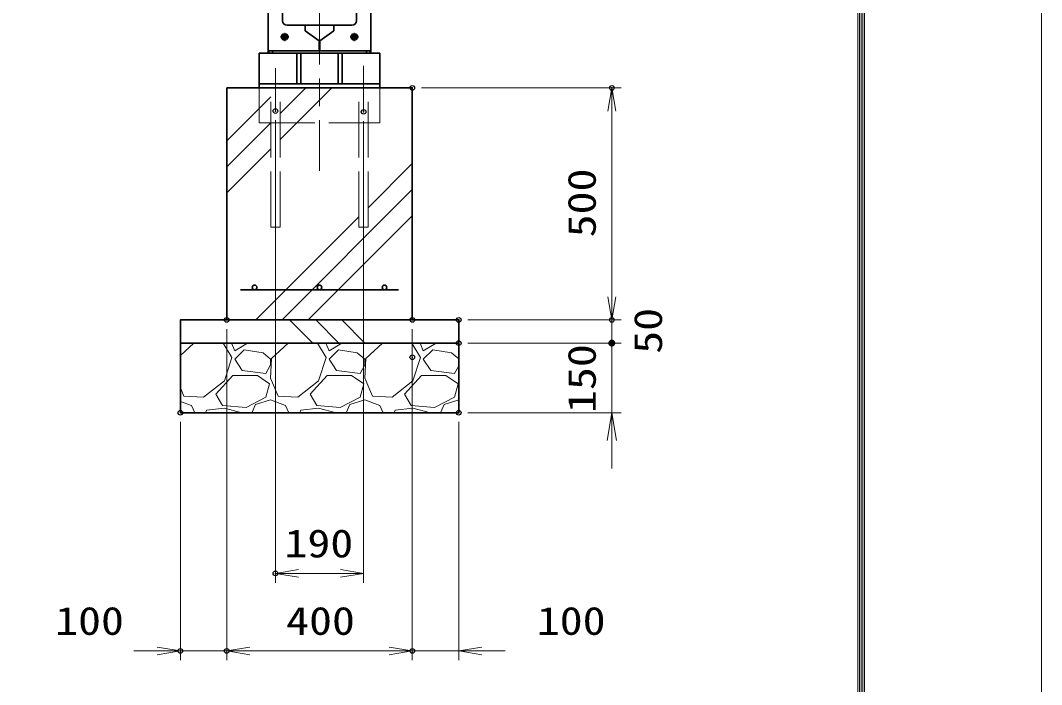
# Model space of a CAD drawing. Units: millimetres at full size, sheet at 1:20. Extents: x -5940 to 5940, y -4200 to 4200.
# Drawn here: x 3739 to 5940, y -2155 to -724 of the extents above; entities that cross this region are included whole.
import ezdxf
from ezdxf.enums import TextEntityAlignment as Align

# ---------------------------------------------------------------- set-up
doc = ezdxf.new("R2010")
doc.units = ezdxf.units.MM
doc.header["$LTSCALE"] = 20
doc.header["$PDMODE"] = 32
doc.header["$PDSIZE"] = 10
doc.linetypes.add('DASHED', pattern=[7.5, 6, -1.5])
doc.linetypes.add('USER1', pattern=[18, 12, -1.5, 3, -1.5])
for name, color, linetype, lineweight in [('0-0_D-TTL', 7, 'Continuous', 18), ('0-1_軸線', 200, 'USER1', 15), ('0-2_寸法線', 4, 'Continuous', 18), ('0-3_0', 7, 'Continuous', 18), ('0-5_外形線', 7, 'Continuous', 35), ('0-6_隠れ線', 140, 'DASHED', 18), ('0-7_細線', 2, 'Continuous', 35), ('0-9_AM_0N', 7, 'Continuous', 50), ('0-C_ハッチング', 253, 'Continuous', 13)]:
    doc.layers.add(name, color=color, linetype=linetype, lineweight=lineweight)
doc.layers.add('0-4_Defpoints', color=7, linetype='Continuous')
doc.styles.add('ＭＳ ゴシック', font='')
doc.styles.get('ＭＳ ゴシック').set_extended_font_data('MS Gothic')

# ---------------------------------------------------------------- blocks, each defined once
blk = doc.blocks.new('_Open')
at = {"layer": '0-3_0'}
blk.add_line((-20, 3.333), (0, 0), dxfattribs=at)
blk.add_lwpolyline([(-20, -3.333), (0, 0), (-20, 0)], dxfattribs=at)
blk = doc.blocks.new('_DOTSMALL')
at = {"layer": '0-3_0'}
for points in [[(0, 0), (-2.5, 0), (-2.48, 0.313)], [(0, 0), (-2.48, -0.313), (-2.5, 0)], [(0, 0), (-2.48, 0.313), (-2.421, 0.622)], [(0, 0), (-2.421, -0.622), (-2.48, -0.313)], [(0, 0), (-2.421, 0.622), (-2.324, 0.92)], [(0, 0), (-2.324, -0.92), (-2.421, -0.622)], [(0, 0), (-2.324, 0.92), (-2.191, 1.204)], [(0, 0), (-2.191, -1.204), (-2.324, -0.92)], [(0, 0), (-2.191, 1.204), (-2.023, 1.469)], [(0, 0), (-2.023, -1.469), (-2.191, -1.204)], [(0, 0), (-2.023, 1.469), (-1.822, 1.711)], [(0, 0), (-1.822, -1.711), (-2.023, -1.469)], [(0, 0), (-1.822, 1.711), (-1.594, 1.926)], [(0, 0), (-1.594, -1.926), (-1.822, -1.711)], [(0, 0), (-1.594, 1.926), (-1.34, 2.111)], [(0, 0), (-1.34, -2.111), (-1.594, -1.926)], [(0, 0), (-1.34, 2.111), (-1.064, 2.262)], [(0, 0), (-1.064, -2.262), (-1.34, -2.111)], [(0, 0), (-1.064, 2.262), (-0.773, 2.378)], [(0, 0), (-0.773, -2.378), (-1.064, -2.262)], [(0, 0), (-0.773, 2.378), (-0.468, 2.456)], [(0, 0), (-0.468, -2.456), (-0.773, -2.378)], [(0, 0), (-0.468, 2.456), (-0.157, 2.495)], [(0, 0), (-0.157, -2.495), (-0.468, -2.456)], [(0, 0), (-0.157, 2.495), (0.157, 2.495)], [(0, 0), (0.157, -2.495), (-0.157, -2.495)], [(0, 0), (0.157, 2.495), (0.468, 2.456)], [(0, 0), (0.468, 2.456), (0.773, 2.378)], [(0, 0), (0.773, 2.378), (1.064, 2.262)], [(0, 0), (1.064, 2.262), (1.34, 2.111)], [(0, 0), (1.34, 2.111), (1.594, 1.926)], [(0, 0), (1.594, 1.926), (1.822, 1.711)], [(0, 0), (1.822, 1.711), (2.023, 1.469)], [(0, 0), (2.023, 1.469), (2.191, 1.204)], [(0, 0), (2.191, 1.204), (2.324, 0.92)], [(0, 0), (2.324, 0.92), (2.421, 0.622)], [(0, 0), (2.421, 0.622), (2.48, 0.313)], [(0, 0), (2.48, 0.313), (2.5, 0)], [(0, 0), (0.468, -2.456), (0.157, -2.495)], [(0, 0), (0.773, -2.378), (0.468, -2.456)], [(0, 0), (1.064, -2.262), (0.773, -2.378)], [(0, 0), (1.34, -2.111), (1.064, -2.262)], [(0, 0), (1.594, -1.926), (1.34, -2.111)], [(0, 0), (1.822, -1.711), (1.594, -1.926)], [(0, 0), (2.023, -1.469), (1.822, -1.711)], [(0, 0), (2.191, -1.204), (2.023, -1.469)], [(0, 0), (2.324, -0.92), (2.191, -1.204)], [(0, 0), (2.421, -0.622), (2.324, -0.92)], [(0, 0), (2.48, -0.313), (2.421, -0.622)], [(0, 0), (2.5, 0), (2.48, -0.313)]]:
    blk.add_solid(points, dxfattribs=at)

msp = doc.modelspace()

# ---------------------------------------------------------------- linework, layer by layer
at = {"layer": '0-0_D-TTL'}
for points in [[(-5939.8, -4200.12), (5940.2, -4200.12), (5940.2, 4199.88), (-5939.8, 4199.88)], [(-5557.95, 3889.6), (5558.34, 3889.6), (5558.34, -3888.97), (-5557.95, -3888.97)], [(-5554.41, 3886.06), (5554.8, 3886.06), (5554.8, -3885.44), (-5554.41, -3885.44)], [(-5550.87, 3882.53), (5551.27, 3882.53), (5551.27, -3881.9), (-5550.87, -3881.9)], [(-5547.34, 3878.99), (5547.73, 3878.99), (5547.73, -3878.37), (-5547.34, -3878.37)], [(-5543.8, 3875.45), (5544.2, 3875.45), (5544.2, -3874.83), (-5543.8, -3874.83)]]:
    msp.add_lwpolyline(points, close=True, dxfattribs=at)
at = {"layer": '0-1_軸線'}
for p, q in [((4383.85, 501.04), (4383.85, -1048.38)), ((4308.85, -759.42), (4299.94, -759.42)), ((4308.85, -759.42), (4308.85, -750.51)), ((4308.85, -759.42), (4317.76, -759.42)), ((4308.85, -759.42), (4308.85, -768.33)), ((4458.85, -759.42), (4449.94, -759.42)), ((4458.85, -759.42), (4458.85, -750.51)), ((4458.85, -759.42), (4467.76, -759.42)), ((4458.85, -759.42), (4458.85, -768.33)), ((4288.85, -826.81), (4288.85, -919.13)), ((4478.85, -821.69), (4478.85, -920.84))]:
    msp.add_line(p, q, dxfattribs=at)
at = {"layer": '0-2_寸法線'}
for p, q in [((4603.85, -869.42), (5033.85, -869.42)), ((5013.85, -1369.42), (5013.85, -869.42)), ((4288.85, -939.13), (4288.85, -1935.84)), ((4478.85, -940.84), (4478.85, -1935.84)), ((4703.85, -1369.42), (5033.85, -1369.42)), ((4703.85, -1369.42), (5033.85, -1369.42)), ((5013.85, -1419.42), (5013.85, -1369.42)), ((4183.85, -1389.42), (4183.85, -2102.8)), ((4183.85, -1389.42), (4183.85, -2102.8)), ((4583.85, -1389.42), (4583.85, -2102.8)), ((4703.85, -1419.42), (5033.85, -1419.42)), ((4703.85, -1419.42), (5033.85, -1419.42)), ((5013.85, -1569.42), (5013.85, -1419.42)), ((4583.85, -1469.79), (4583.85, -2102.8)), ((4703.85, -1569.42), (5033.85, -1569.42)), ((4083.85, -1589.42), (4083.85, -2102.8)), ((4683.85, -1589.42), (4683.85, -2102.8)), ((5013.85, -1629.42), (5013.85, -1689.42)), ((4478.85, -1915.84), (4288.85, -1915.84)), ((4033.85, -2082.8), (3983.85, -2082.8)), ((4183.85, -2082.8), (4083.85, -2082.8)), ((4583.85, -2082.8), (4183.85, -2082.8)), ((4233.85, -2082.8), (4283.85, -2082.8)), ((4533.85, -2082.8), (4483.85, -2082.8)), ((4683.85, -2082.8), (4583.85, -2082.8)), ((4733.85, -2082.8), (4783.85, -2082.8))]:
    msp.add_line(p, q, dxfattribs=at)
at = {"layer": '0-4_Defpoints'}
for p in [(4583.85, -869.42), (5013.85, -869.42), (4288.85, -919.13), (4478.85, -920.84), (4183.85, -1369.42), (4583.85, -1369.42), (4683.85, -1369.42), (5013.85, -1369.42), (4683.85, -1419.42), (5013.85, -1419.42), (4583.85, -1449.79), (4083.85, -1569.42), (4683.85, -1569.42), (4683.85, -1569.42), (4288.85, -1915.84), (4083.85, -2082.8), (4183.85, -2082.8), (4583.85, -2082.8)]:
    msp.add_point(p, dxfattribs=at)
at = {"layer": '0-5_外形線'}
for p, q in [((4273.35, 350.58), (4273.35, -794.42)), ((4494.35, 350.58), (4494.35, -794.42)), ((4303.85, -724.42), (4303.85, -644.42)), ((4463.85, -724.42), (4463.85, -644.42)), ((4358.85, -734.42), (4313.85, -734.42)), ((4352.65, -734.42), (4352.65, -745.92)), ((4408.85, -734.42), (4358.85, -734.42)), ((4408.85, -734.42), (4453.85, -734.42)), ((4415.05, -734.42), (4415.05, -745.92)), ((4274.55, -794.42), (4274.55, -789.42)), ((4282.65, -789.42), (4282.65, -794.42)), ((4485.05, -789.42), (4485.05, -794.42)), ((4493.15, -794.42), (4493.15, -789.42)), ((4253.85, -794.42), (4513.85, -794.42)), ((4253.85, -869.42), (4253.85, -794.42)), ((4334.85, -794.42), (4334.85, -860.42)), ((4343.85, -860.42), (4343.85, -794.42)), ((4423.85, -860.42), (4423.85, -794.42)), ((4432.85, -794.42), (4432.85, -860.42)), ((4513.85, -794.42), (4513.85, -869.42)), ((4583.85, -869.42), (4183.85, -869.42)), ((4513.85, -860.42), (4253.85, -860.42))]:
    msp.add_line(p, q, dxfattribs=at)
for points in [[(4273.35, -789.42), (4383.35, -789.42), (4383.35, -767.92), (4352.65, -745.92)], [(4494.35, -789.42), (4384.35, -789.42), (4384.35, -767.92), (4415.05, -745.92)]]:
    msp.add_lwpolyline(points, dxfattribs=at)
for centre, start, end in [((4313.85, -724.42), 180, 270), ((4453.85, -724.42), 270, 0)]:
    msp.add_arc(centre, 10, start, end, dxfattribs=at)
at = {"layer": '0-6_隠れ線'}
for p, q in [((4253.85, -944.42), (4253.85, -869.42)), ((4278.85, -1169.42), (4278.85, -869.42)), ((4298.85, -1169.42), (4298.85, -869.42)), ((4468.85, -1169.42), (4468.85, -869.42)), ((4488.85, -1169.42), (4488.85, -869.42)), ((4513.85, -944.42), (4513.85, -869.42)), ((4253.85, -944.42), (4513.85, -944.42)), ((4278.85, -1169.42), (4298.85, -1169.42)), ((4468.85, -1169.42), (4488.85, -1169.42))]:
    msp.add_line(p, q, dxfattribs=at)
at = {"layer": '0-7_細線'}
for p, q in [((4183.85, -869.42), (4183.85, -1369.42)), ((4583.85, -869.42), (4583.85, -1369.42)), ((4553.85, -1304.42), (4213.85, -1304.42)), ((4213.85, -1304.42), (4553.85, -1304.42)), ((4183.85, -1369.42), (4583.85, -1369.42))]:
    msp.add_line(p, q, dxfattribs=at)
for points in [[(4083.85, -1419.42), (4683.85, -1419.42), (4683.85, -1369.42), (4083.85, -1369.42)], [(4083.85, -1569.42), (4683.85, -1569.42), (4683.85, -1419.42), (4083.85, -1419.42)]]:
    msp.add_lwpolyline(points, close=True, dxfattribs=at)
for centre in [(4243.85, -1299.42), (4383.85, -1299.42), (4523.85, -1299.42)]:
    msp.add_circle(centre, 5, dxfattribs=at)
at = {"layer": '0-9_AM_0N'}
for p, q in [((4308.54, -759.11), (4306.35, -759.11)), ((4306.35, -759.73), (4306.35, -759.11)), ((4308.54, -759.73), (4306.35, -759.73)), ((4308.54, -756.92), (4309.16, -756.92)), ((4308.54, -759.11), (4308.54, -756.92)), ((4308.54, -759.73), (4308.54, -761.92)), ((4308.54, -761.92), (4309.16, -761.92)), ((4309.16, -759.11), (4309.16, -756.92)), ((4309.16, -759.11), (4311.35, -759.11)), ((4309.16, -759.73), (4311.35, -759.73)), ((4309.16, -759.73), (4309.16, -761.92)), ((4311.35, -759.73), (4311.35, -759.11)), ((4458.54, -759.11), (4456.35, -759.11)), ((4456.35, -759.73), (4456.35, -759.11)), ((4458.54, -759.73), (4456.35, -759.73)), ((4459.16, -756.92), (4458.54, -756.92)), ((4458.54, -759.11), (4458.54, -756.92)), ((4458.54, -759.73), (4458.54, -761.92)), ((4459.16, -761.92), (4458.54, -761.92)), ((4459.16, -759.11), (4459.16, -756.92)), ((4459.16, -759.11), (4461.35, -759.11)), ((4459.16, -759.73), (4461.35, -759.73)), ((4459.16, -759.73), (4459.16, -761.92)), ((4461.35, -759.73), (4461.35, -759.11))]:
    msp.add_line(p, q, dxfattribs=at)
for centre in [(4308.85, -759.42), (4308.85, -759.42), (4458.85, -759.42), (4458.85, -759.42)]:
    msp.add_circle(centre, 5.9, dxfattribs=at)
at = {"layer": '0-C_ハッチング'}
for p, q in [((4298.85, -980.72), (4410.15, -869.42)), ((4298.85, -924.6), (4354.03, -869.42)), ((4183.85, -983.47), (4278.85, -888.47)), ((4183.85, -1039.6), (4278.85, -944.6)), ((4183.85, -1095.72), (4278.85, -1000.72)), ((4488.85, -1127.48), (4583.85, -1032.48)), ((4303.04, -1369.42), (4583.85, -1088.61)), ((4246.91, -1369.42), (4468.85, -1147.48)), ((4359.17, -1369.42), (4583.85, -1144.74)), ((4319.41, -1369.42), (4369.41, -1419.42)), ((4375.54, -1369.42), (4425.54, -1419.42)), ((4431.66, -1369.42), (4481.66, -1419.42)), ((4113.17, -1419.42), (4083.85, -1446.19)), ((4195.01, -1450.28), (4176.15, -1419.42)), ((4194.45, -1419.42), (4201.1, -1436.05)), ((4201.1, -1436.05), (4228.82, -1419.42)), ((4316.37, -1419.42), (4280.35, -1452.31)), ((4398.21, -1450.28), (4379.35, -1419.42)), ((4397.65, -1419.42), (4404.3, -1436.05)), ((4404.3, -1436.05), (4432.02, -1419.42)), ((4519.57, -1419.42), (4483.55, -1452.31)), ((4601.41, -1450.28), (4582.55, -1419.42)), ((4600.85, -1419.42), (4607.5, -1436.05)), ((4607.5, -1436.05), (4635.22, -1419.42)), ((4178.75, -1501.08), (4195.01, -1450.28)), ((4221.42, -1434.02), (4201.1, -1454.34)), ((4262.06, -1440.12), (4221.42, -1434.02)), ((4278.32, -1454.34), (4262.06, -1440.12)), ((4280.35, -1452.31), (4278.32, -1494.98)), ((4381.95, -1501.08), (4398.21, -1450.28)), ((4424.62, -1434.02), (4404.3, -1454.34)), ((4465.26, -1440.12), (4424.62, -1434.02)), ((4481.52, -1454.34), (4465.26, -1440.12)), ((4483.55, -1452.31), (4481.52, -1494.98)), ((4585.15, -1501.08), (4601.41, -1450.28)), ((4627.82, -1434.02), (4607.5, -1454.34)), ((4668.46, -1440.12), (4627.82, -1434.02)), ((4683.85, -1453.58), (4668.46, -1440.12)), ((4201.1, -1454.34), (4217.36, -1478.72)), ((4268.16, -1484.82), (4278.32, -1466.53)), ((4278.32, -1466.53), (4278.32, -1454.34)), ((4404.3, -1454.34), (4420.56, -1478.72)), ((4471.36, -1484.82), (4481.52, -1466.53)), ((4481.52, -1466.53), (4481.52, -1454.34)), ((4607.5, -1454.34), (4623.76, -1478.72)), ((4674.56, -1484.82), (4683.85, -1468.1)), ((4160.46, -1529.52), (4197.04, -1488.88)), ((4197.04, -1488.88), (4249.87, -1488.88)), ((4217.36, -1478.72), (4268.16, -1484.82)), ((4249.87, -1488.88), (4276.29, -1507.17)), ((4278.32, -1494.98), (4294.58, -1533.59)), ((4363.66, -1529.52), (4400.24, -1488.88)), ((4400.24, -1488.88), (4453.07, -1488.88)), ((4420.56, -1478.72), (4471.36, -1484.82)), ((4453.07, -1488.88), (4479.49, -1507.17)), ((4481.52, -1494.98), (4497.78, -1533.59)), ((4566.86, -1529.52), (4603.44, -1488.88)), ((4603.44, -1488.88), (4656.27, -1488.88)), ((4623.76, -1478.72), (4674.56, -1484.82)), ((4656.27, -1488.88), (4682.69, -1507.17)), ((4083.85, -1515.71), (4091.38, -1533.59)), ((4134.05, -1535.62), (4178.75, -1501.08)), ((4276.29, -1507.17), (4268.16, -1535.62)), ((4337.25, -1535.62), (4381.95, -1501.08)), ((4479.49, -1507.17), (4471.36, -1535.62)), ((4540.45, -1535.62), (4585.15, -1501.08)), ((4682.69, -1507.17), (4674.56, -1535.62)), ((4091.38, -1533.59), (4134.05, -1535.62)), ((4174.69, -1553.91), (4160.46, -1529.52)), ((4268.16, -1535.62), (4225.49, -1557.97)), ((4294.58, -1533.59), (4337.25, -1535.62)), ((4377.89, -1553.91), (4363.66, -1529.52)), ((4471.36, -1535.62), (4428.69, -1557.97)), ((4497.78, -1533.59), (4540.45, -1535.62)), ((4581.09, -1553.91), (4566.86, -1529.52)), ((4674.56, -1535.62), (4631.89, -1557.97)), ((4083.85, -1544.99), (4107.63, -1553.91)), ((4107.63, -1553.91), (4114.79, -1569.42)), ((4178.75, -1560), (4140.14, -1564.07)), ((4225.49, -1557.97), (4174.69, -1553.91)), ((4216.41, -1569.42), (4178.75, -1560)), ((4238.29, -1569.42), (4245.81, -1551.88)), ((4245.81, -1551.88), (4278.32, -1541.72)), ((4278.32, -1541.72), (4310.83, -1553.91)), ((4310.83, -1553.91), (4317.99, -1569.42)), ((4381.95, -1560), (4343.34, -1564.07)), ((4428.69, -1557.97), (4377.89, -1553.91)), ((4419.61, -1569.42), (4381.95, -1560)), ((4441.49, -1569.42), (4449.01, -1551.88)), ((4449.01, -1551.88), (4481.52, -1541.72)), ((4481.52, -1541.72), (4514.03, -1553.91)), ((4514.03, -1553.91), (4521.19, -1569.42)), ((4585.15, -1560), (4546.54, -1564.07)), ((4631.89, -1557.97), (4581.09, -1553.91)), ((4622.81, -1569.42), (4585.15, -1560)), ((4644.69, -1569.42), (4652.21, -1551.88)), ((4652.21, -1551.88), (4683.85, -1541.99)), ((4138.14, -1569.42), (4140.14, -1564.07)), ((4341.34, -1569.42), (4343.34, -1564.07)), ((4544.54, -1569.42), (4546.54, -1564.07))]:
    msp.add_line(p, q, dxfattribs=at)

# ---------------------------------------------------------------- block references
at = {"layer": '0-2_寸法線'}
for name, p, xscale, yscale, rotation in [('_Open', (5013.85, -869.42), 2.5, 2.5, 90), ('_Open', (5013.85, -1369.42), 2.5, 2.5, 270), ('_DOTSMALL', (5013.85, -1419.42), 3, 3, 90), ('_Open', (5013.85, -1569.42), 3, 3, 90), ('_Open', (4288.85, -1915.84), 2.5, 2.5, 180), ('_Open', (4183.85, -2082.8), 2.5, 2.5, 180), ('_Open', (4183.85, -2082.8), 2.5, 2.5, 180), ('_Open', (4683.85, -2082.8), 2.5, 2.5, 180)]:
    msp.add_blockref(name, p, dxfattribs=dict(at, xscale=xscale, yscale=yscale, rotation=rotation))
at = {"layer": '0-2_寸法線', "xscale": 2.5, "yscale": 2.5}
for p in [(4478.85, -1915.84), (4083.85, -2082.8), (4583.85, -2082.8), (4583.85, -2082.8)]:
    msp.add_blockref('_Open', p, dxfattribs=at)

# ---------------------------------------------------------------- texts
at = {"layer": '0-2_寸法線', "color": 254, "style": 'ＭＳ ゴシック', "width": 1.2}
for s, p in [('500', (4997.51, -1191.42)), ('50', (5140.31, -1442.42)), ('150', (4997.51, -1570.02))]:
    msp.add_text(s, height=60.56, rotation=90, dxfattribs=at).set_placement(p, align=Align.BOTTOM_LEFT)
for s, p in [('190', (4308.25, -1899.5)), ('100', (3813.95, -2066.45)), ('400', (4311.85, -2066.45)), ('100', (4852.17, -2066.45))]:
    msp.add_text(s, height=60.56, dxfattribs=at).set_placement(p, align=Align.BOTTOM_LEFT)

doc.saveas('drawing.dxf')
